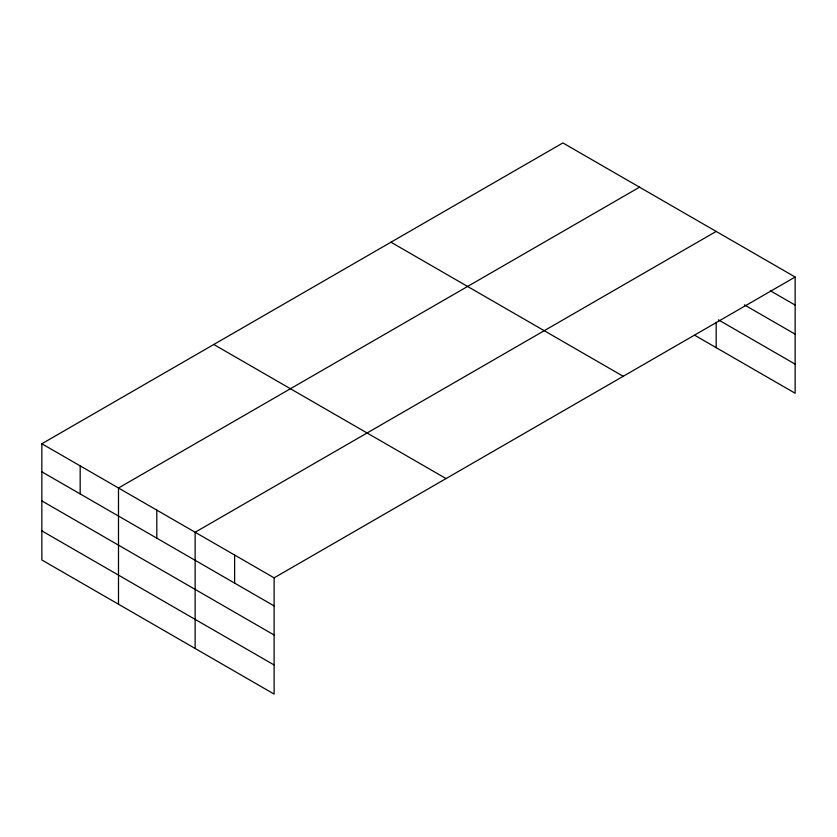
<?xml version="1.0" encoding="UTF-8"?>
<svg xmlns="http://www.w3.org/2000/svg" width="837" height="837" viewBox="0 0 837 837"><rect width="100%" height="100%" fill="white"/><g stroke="black" fill="none" stroke-linecap="round" stroke-linejoin="round"><path stroke-width="1.26" d="M694.773 335.292L795.15 393.244L795.15 277.026L562.893 142.928L41.85 443.756L41.85 559.974L274.107 694.072L274.107 577.844L41.85 443.756M639.541 187.185L118.498 488.002L118.498 604.23M716.179 231.43L195.136 532.259L195.136 648.476M274.107 577.844L795.15 277.026M770.333 290.753L795.15 305.076M744.386 304.867L795.15 334.172M718.439 319.86L795.15 364.147M390.952 242.207L623.209 376.294M213.791 344.488L446.048 478.576M41.85 471.806L274.107 605.904M41.85 500.903L274.107 635.001M41.85 530.878L274.107 664.976M716.179 322.35L716.179 347.658M234.622 555.046L234.622 583.107M156.812 510.131L156.812 538.181M80.174 465.885L80.174 493.935"/></g></svg>
